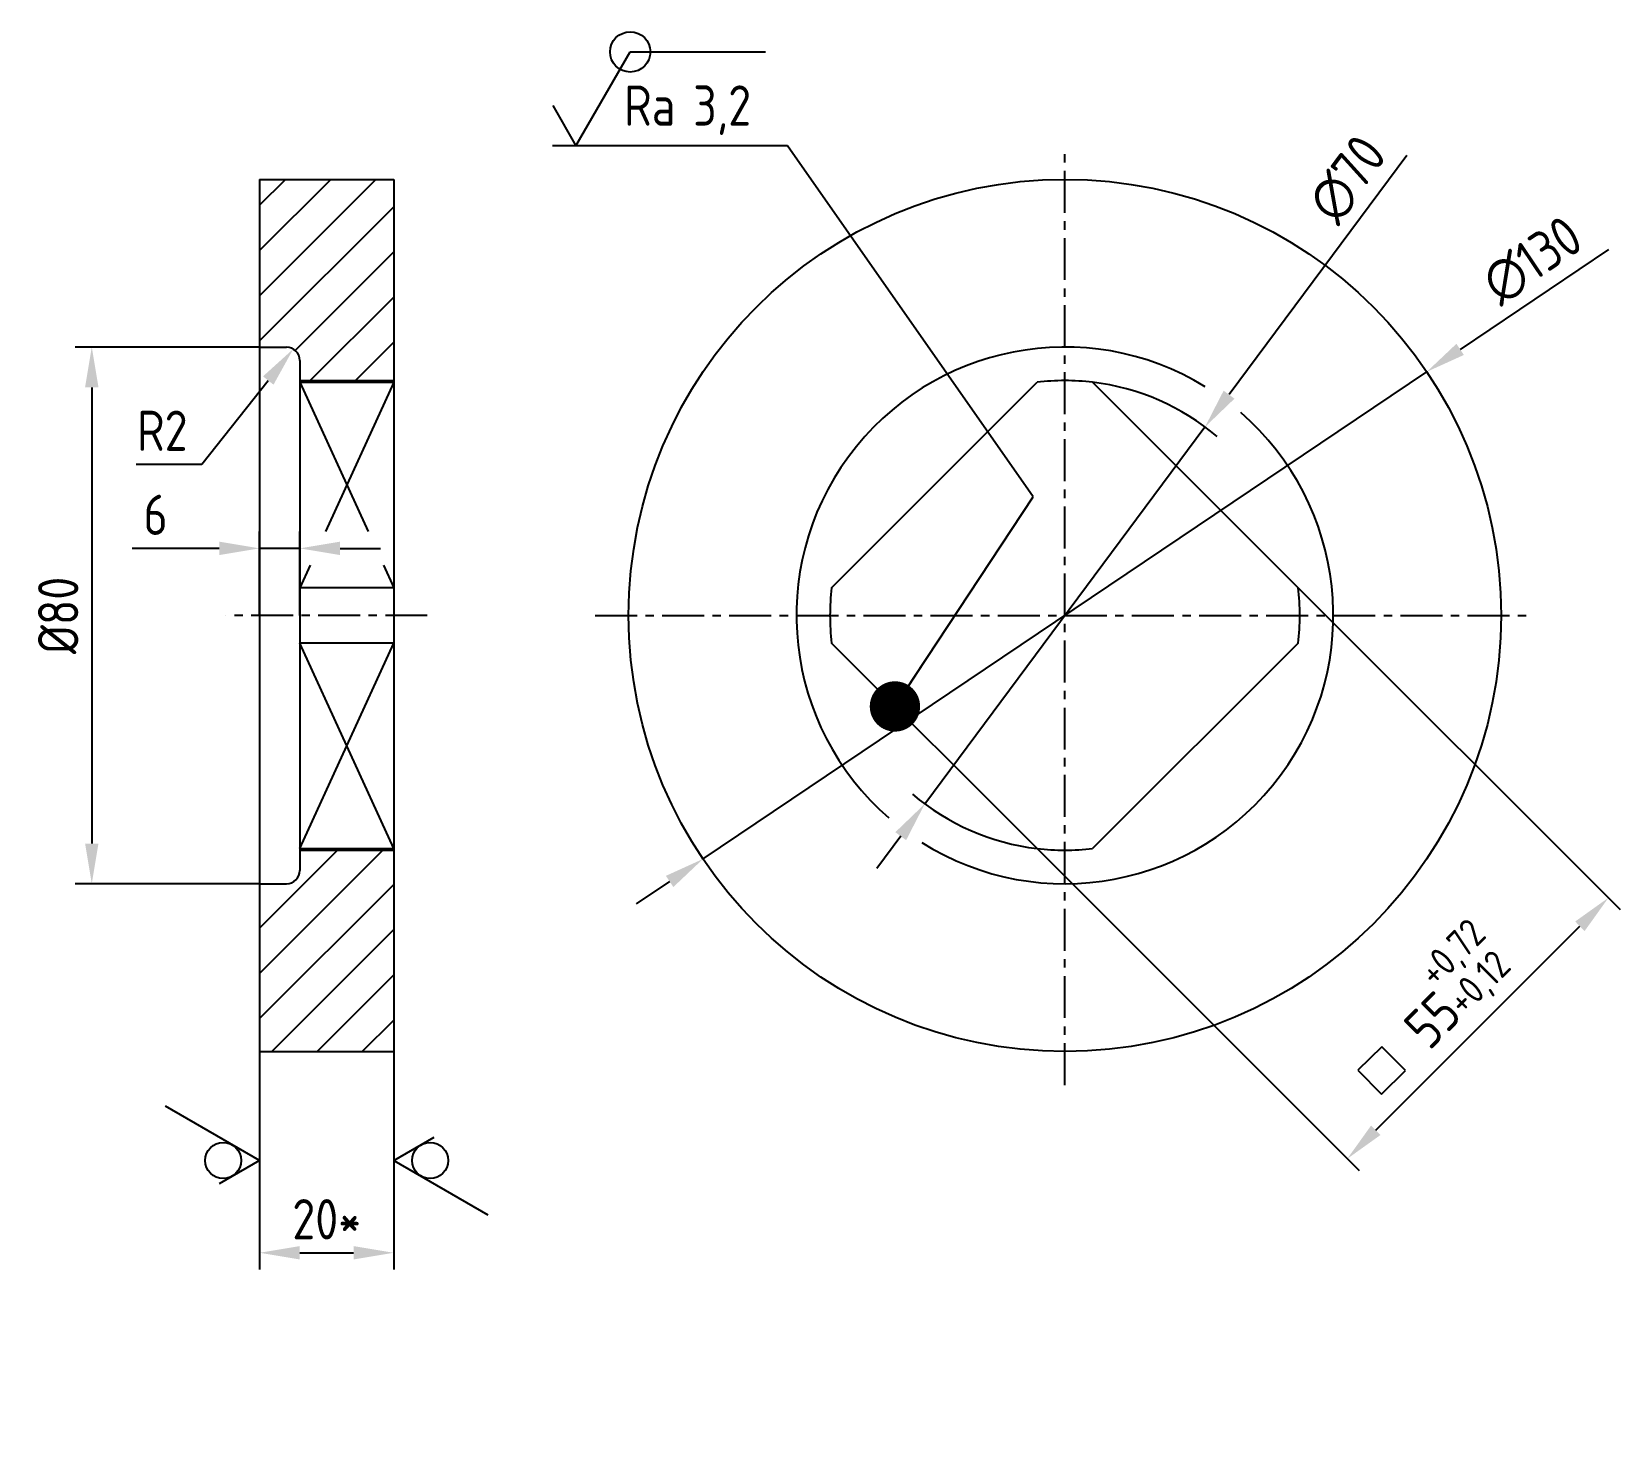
# Model space of a CAD drawing. Header units: millimetres. Extents: x -4 to 233, y 35 to 243.
# The model-space entities are those that its viewports show. They can reach past a viewport. Long polylines and large blocks are cut down to what shows.
import ezdxf

# ---------------------------------------------------------------- set-up
doc = ezdxf.new("R2010")
doc.units = ezdxf.units.MM
doc.header["$LTSCALE"] = 5
doc.linetypes.add('CENTER', pattern=[2, 1.25, -0.25, 0.25, -0.25])
for name, color, linetype in [('Bord', 1, 'Continuous'), ('Cen', 5, 'CENTER'), ('Cont', 6, 'Continuous'), ('Dim', 7, 'Continuous'), ('Hatch', 2, 'Continuous'), ('Text', 3, 'Continuous')]:
    doc.layers.add(name, color=color, linetype=linetype)
doc.styles.add('Style1', font='romans.shx', dxfattribs={"width": 0.8})
doc.dimstyles.new('Dia', dxfattribs={"dimtxt": 3, "dimasz": 3, "dimexe": 1.25, "dimexo": 0, "dimgap": 1, "dimtad": 1, "dimtxsty": 'Style1', "dimcen": 2.5, "dimclrt": 3, "dimadec": 0, "dimazin": 0, "dimtfac": 1, "dimtmove": 0, "dimatfit": 3, "dimfxl": 1, "dimarcsym": 0})
doc.dimstyles.new('Lin', dxfattribs={"dimtxt": 3, "dimasz": 3, "dimexe": 1.25, "dimexo": 0, "dimgap": 1, "dimtad": 1, "dimtoh": 1, "dimdec": 3, "dimtxsty": 'Style1', "dimcen": 2.5, "dimclrt": 3, "dimadec": 0, "dimazin": 0, "dimtfac": 1, "dimtdec": 3, "dimtmove": 0, "dimatfit": 3, "dimldrblk": 'DOT', "dimfxl": 1, "dimarcsym": 0})

# ---------------------------------------------------------------- blocks, each defined once
blk = doc.blocks.new('sherISO_09')
at = {"layer": 'Text'}
for q in [(4.04, 7), (-1.73, 3)]:
    blk.add_line((0, 0), q, dxfattribs=at)
blk.add_circle((0, 2.71), 1.35, dxfattribs=at)
blk = doc.blocks.new('*D11')
at = {"layer": 'Defpoints', "color": 0, "transparency": 16777216}
for p in [(30.29, 91.39), (50.29, 91.39), (50.29, 61.39)]:
    blk.add_point(p, dxfattribs=at)
at = {"layer": 'Dim', "color": 0, "lineweight": -2, "transparency": 16777216}
for p, q in [((30.29, 91.39), (30.29, 58.89)), ((50.29, 91.39), (50.29, 58.89)), ((36.29, 61.39), (44.29, 61.39))]:
    blk.add_line(p, q, dxfattribs=at)
at = {"layer": 'Dim', "color": 0, "transparency": 16777216}
for points in [[(36.29, 62.39), (36.29, 60.39), (30.29, 61.39)], [(44.29, 62.39), (44.29, 60.39), (50.29, 61.39)]]:
    blk.add_solid(points, dxfattribs=at)
at = {"layer": 'Dim', "color": 3, "transparency": 16777216, "insert": (40.29, 66.39), "char_height": 6, "attachment_point": 5, "style": 'Style1'}
blk.add_mtext('20*', dxfattribs=at)
blk = doc.blocks.new('_Dot')
at = {"color": 0, "linetype": 'ByBlock', "lineweight": -2}
blk.add_line((-0.5, 0), (-1, 0), dxfattribs=at)
at = {"color": 0, "linetype": 'ByBlock', "const_width": 0.5}
blk.add_lwpolyline([(-0.25, 0, 1), (0.25, 0, 1)], format="xyb", close=True, dxfattribs=at)
blk = doc.blocks.new('*D12')
at = {"layer": 'Defpoints', "color": 0, "transparency": 16777216}
for p in [(30.29, 166.39), (30.29, 156.39), (36.29, 156.39)]:
    blk.add_point(p, dxfattribs=at)
at = {"layer": 'Dim', "color": 0, "lineweight": -2, "transparency": 16777216}
for p, q in [((30.29, 156.39), (30.29, 168.89)), ((36.29, 156.39), (36.29, 168.89)), ((24.29, 166.39), (11.31, 166.39)), ((36.29, 166.39), (30.29, 166.39)), ((42.29, 166.39), (48.29, 166.39))]:
    blk.add_line(p, q, dxfattribs=at)
at = {"layer": 'Dim', "color": 0, "transparency": 16777216}
for points in [[(24.29, 167.39), (24.29, 165.39), (30.29, 166.39)], [(42.29, 167.39), (42.29, 165.39), (36.29, 166.39)]]:
    blk.add_solid(points, dxfattribs=at)
at = {"layer": 'Dim', "color": 3, "transparency": 16777216, "insert": (14.8, 171.39), "char_height": 6, "attachment_point": 5, "style": 'Style1'}
blk.add_mtext('6', dxfattribs=at)
blk = doc.blocks.new('*D13')
at = {"layer": 'Defpoints', "color": 0, "transparency": 16777216}
for p in [(30.29, 196.39), (5.29, 116.39), (30.29, 116.39)]:
    blk.add_point(p, dxfattribs=at)
at = {"layer": 'Dim', "color": 0, "lineweight": -2, "transparency": 16777216}
for p, q in [((30.29, 196.39), (2.79, 196.39)), ((5.29, 190.39), (5.29, 122.39)), ((30.29, 116.39), (2.79, 116.39))]:
    blk.add_line(p, q, dxfattribs=at)
at = {"layer": 'Dim', "color": 0, "transparency": 16777216}
for points in [[(4.29, 190.39), (6.29, 190.39), (5.29, 196.39)], [(4.29, 122.39), (6.29, 122.39), (5.29, 116.39)]]:
    blk.add_solid(points, dxfattribs=at)
at = {"layer": 'Dim', "color": 3, "transparency": 16777216, "insert": (0.29, 156.39), "char_height": 6, "attachment_point": 5, "rotation": 90, "style": 'Style1'}
blk.add_mtext('%%c80', dxfattribs=at)
blk = doc.blocks.new('*D14')
at = {"layer": 'Defpoints', "color": 0, "transparency": 16777216}
for p in [(204.2, 192.7), (96.37, 120.09)]:
    blk.add_point(p, dxfattribs=at)
at = {"layer": 'Dim', "color": 0, "lineweight": -2, "transparency": 16777216}
for p, q in [((231.31, 210.95), (209.18, 196.05)), ((96.37, 120.09), (204.2, 192.7)), ((91.39, 116.74), (86.41, 113.39))]:
    blk.add_line(p, q, dxfattribs=at)
at = {"layer": 'Dim', "color": 0, "transparency": 16777216}
for points in [[(208.62, 196.88), (209.74, 195.22), (204.2, 192.7)], [(90.83, 117.57), (91.95, 115.91), (96.37, 120.09)]]:
    blk.add_solid(points, dxfattribs=at)
at = {"layer": 'Dim', "color": 3, "transparency": 16777216, "insert": (219.94, 209.32), "char_height": 6, "attachment_point": 5, "rotation": 33.9535, "style": 'Style1'}
blk.add_mtext('∅130', dxfattribs=at)
blk = doc.blocks.new('*D15')
at = {"layer": 'Defpoints', "color": 0, "transparency": 16777216}
for p in [(171.16, 184.48), (129.41, 128.3)]:
    blk.add_point(p, dxfattribs=at)
at = {"layer": 'Dim', "color": 0, "lineweight": -2, "transparency": 16777216}
for p, q in [((201.22, 224.93), (174.74, 189.3)), ((129.41, 128.3), (171.16, 184.48)), ((125.83, 123.49), (122.25, 118.67))]:
    blk.add_line(p, q, dxfattribs=at)
at = {"layer": 'Dim', "color": 0, "transparency": 16777216}
for points in [[(173.94, 189.9), (175.55, 188.7), (171.16, 184.48)], [(125.02, 124.08), (126.63, 122.89), (129.41, 128.3)]]:
    blk.add_solid(points, dxfattribs=at)
at = {"layer": 'Dim', "color": 3, "transparency": 16777216, "insert": (192.4, 221.44), "char_height": 6, "attachment_point": 5, "rotation": 53.3773, "style": 'Style1'}
blk.add_mtext('∅70', dxfattribs=at)
blk = doc.blocks.new('*D16')
at = {"layer": 'Defpoints', "color": 0, "transparency": 16777216}
for p in [(185.04, 160.53), (146.15, 121.64), (231.27, 114.3)]:
    blk.add_point(p, dxfattribs=at)
at = {"layer": 'Dim', "color": 0, "lineweight": -2, "transparency": 16777216}
for p, q in [((185.04, 160.53), (233.03, 112.54)), ((146.15, 121.64), (194.14, 73.65)), ((196.62, 79.66), (227.02, 110.06))]:
    blk.add_line(p, q, dxfattribs=at)
at = {"layer": 'Dim', "color": 0, "transparency": 16777216}
for points in [[(226.32, 110.77), (227.73, 109.35), (231.27, 114.3)], [(195.91, 80.36), (197.32, 78.95), (192.37, 75.41)]]:
    blk.add_solid(points, dxfattribs=at)
at = {"layer": 'Dim', "color": 3, "transparency": 16777216, "insert": (206.32, 100.36), "char_height": 6, "attachment_point": 5, "rotation": 45, "style": 'Style1'}
blk.add_mtext('{\\Famgdt;} 55{}{\\H0.71x;\\C3;\\S+0,72^ +0,12;}', dxfattribs=at)
blk = doc.blocks.new('sherISO_04')
at = {"layer": 'Text'}
blk.add_line((4.04, 7), (14.12, 7), dxfattribs=at)
blk.add_lwpolyline([(-1.73, 3), (0, 0), (4.04, 7)], dxfattribs=at)
at = {"layer": 'Text', "style": 'Style1', "width": 0.8}
blk.add_text('Ra', height=3, dxfattribs=at).set_placement((3.58, 1.5))
blk.add_attdef('3,2', (8.73, 1.5), '', height=3, dxfattribs=at)

msp = doc.modelspace()

# ---------------------------------------------------------------- hatches: boundary and pattern name
at = {"layer": 'Hatch'}
h = msp.add_hatch(dxfattribs=at)
h.set_pattern_fill('ANSI31', color=256, scale=1.5, style=0)
h.set_pattern_definition([(45, (-11492.1393, -32527.49), (-3.36759605, 3.36759605), [])])
edge = h.paths.add_edge_path()
edge.add_line((36.2854, 191.3934), (50.2854, 191.3934))
edge.add_line((50.2854, 191.3934), (50.2854, 221.3934))
edge.add_line((50.2854, 221.3934), (30.2854, 221.3934))
edge.add_line((30.2854, 221.3934), (30.2854, 196.3934))
edge.add_line((30.2854, 196.3934), (34.2854, 196.3934))
edge.add_arc((34.2854, 194.3934), 2, 0, 90, ccw=False)
edge.add_line((36.2854, 194.3934), (36.2854, 191.3934))
edge = h.paths.add_edge_path()
edge.add_line((50.2854, 121.3934), (36.2854, 121.3934))
edge.add_line((36.2854, 121.3934), (36.2854, 118.3934))
edge.add_arc((34.2854, 118.3934), 2, 270, 360, ccw=False)
edge.add_line((34.2854, 116.3934), (30.2854, 116.3934))
edge.add_line((30.2854, 116.3934), (30.2854, 91.3934))
edge.add_line((30.2854, 91.3934), (50.2854, 91.3934))
edge.add_line((50.2854, 91.3934), (50.2854, 121.3934))

# ---------------------------------------------------------------- linework, layer by layer
for start, end in [(49.583117, 83.213211), (229.583117, 263.213211)]:
    msp.add_arc((150.2854, 156.3934), 35, start, end)
at = {"layer": 'Bord'}
for p, q in [((36.2854, 191.1482), (46.4611, 168.8934)), ((50.2854, 191.1482), (40.1097, 168.8934)), ((37.8235, 163.8934), (36.2854, 160.5295)), ((48.7473, 163.8934), (50.2854, 160.5295)), ((50.2854, 121.6387), (36.2854, 152.2573)), ((36.2854, 121.6387), (50.2854, 152.2573))]:
    msp.add_line(p, q, dxfattribs=at)
at = {"layer": 'Cen'}
for p, q in [((150.2854, 86.3934), (150.2854, 226.3934)), ((55.2854, 156.3934), (25.2854, 156.3934)), ((80.2854, 156.3934), (220.2854, 156.3934))]:
    msp.add_line(p, q, dxfattribs=at)
at = {"layer": 'Cont'}
for p, q in [((30.2854, 221.3934), (50.2854, 221.3934)), ((30.2854, 221.3934), (30.2854, 91.3934)), ((50.2854, 221.3934), (50.2854, 91.3934)), ((30.2854, 196.3934), (34.2854, 196.3934)), ((36.2854, 194.3934), (36.2854, 118.3934)), ((36.2854, 191.3934), (50.2854, 191.3934)), ((36.2854, 191.1482), (50.2854, 191.1482)), ((115.5307, 160.5295), (146.1493, 191.1482)), ((154.4215, 191.1482), (185.0401, 160.5295)), ((50.2854, 160.5295), (36.2854, 160.5295)), ((50.2854, 152.2573), (36.2854, 152.2573)), ((146.1493, 121.6387), (115.5307, 152.2573)), ((185.0401, 152.2573), (154.4215, 121.6387)), ((36.2854, 121.6387), (50.2854, 121.6387)), ((36.2854, 121.3934), (50.2854, 121.3934)), ((30.2854, 116.3934), (34.2854, 116.3934)), ((30.2854, 91.3934), (50.2854, 91.3934))]:
    msp.add_line(p, q, dxfattribs=at)
msp.add_circle((150.2854, 156.3934), 65, dxfattribs=at)
for centre, radius, start, end in [((34.2854, 194.3934), 2, 0, 90), ((150.2854, 156.3934), 40, 58.475669, 228.999618), ((150.2854, 156.3934), 35, 83.213211, 96.786789), ((150.2854, 156.3934), 40, 237.768018, 49.086882), ((150.2854, 156.3934), 35, 173.213211, 186.786789), ((150.2854, 156.3934), 35, 353.213211, 6.786789), ((150.2854, 156.3934), 35, 263.213211, 276.786789), ((34.2854, 118.3934), 2, 270, 0)]:
    msp.add_arc(centre, radius, start, end, dxfattribs=at)
at = {"layer": 'Dim'}
for p, q in [((108.9356, 226.3934), (73.9356, 226.3934)), ((21.6797, 178.9251), (31.5851, 191.4082)), ((11.9083, 178.9251), (21.6797, 178.9251))]:
    msp.add_line(p, q, dxfattribs=at)
msp.add_solid([(30.8018, 192.0298), (32.3684, 190.7866), (35.3146, 196.1083)], dxfattribs=at)
at = {"layer": 'Text'}
for p, q in [((197.5176, 92.1063), (193.9496, 88.6035)), ((201.0203, 88.5383), (197.5176, 92.1063)), ((193.9496, 88.6035), (197.4523, 85.0355)), ((197.4523, 85.0355), (201.0203, 88.5383))]:
    msp.add_line(p, q, dxfattribs=at)
msp.add_circle((85.5185, 240.3934), 3, dxfattribs=at)

# ---------------------------------------------------------------- block references
at = {"layer": 'Dim', "xscale": 2, "yscale": 2, "zscale": 2}
msp.add_blockref('sherISO_04', (77.4356, 226.3934), dxfattribs=at).add_auto_attribs({'3,2': '3,2'})
for p, rotation in [((30.2854, 75.1434), 90), ((50.2854, 75.1434), 270)]:
    msp.add_blockref('sherISO_09', p, dxfattribs=dict(at, rotation=rotation))

# ---------------------------------------------------------------- texts
at = {"layer": 'Dim', "color": 3, "insert": (15.794, 183.9251), "char_height": 6, "attachment_point": 5, "style": 'Style1'}
msp.add_mtext('R2', dxfattribs=at)

# ---------------------------------------------------------------- dimensions: what is measured, and where the dimension line sits
at = {"layer": 'Dim'}
dim = msp.add_diameter_dim_2p(p1=(129.4064, 128.3031), p2=(171.1644, 184.4838), dimstyle='Dia', override={"dimscale": 2}, dxfattribs=at)
dim.commit()
dim.dimension.update_dxf_attribs({"geometry": '*D15', "text_midpoint": (196.4179, 218.4596), "dimtype": 163})
dim = msp.add_diameter_dim_2p(p1=(96.3685, 120.0896), p2=(204.2023, 192.6972), dimstyle='Dia', override={"dimscale": 2}, dxfattribs=at)
dim.commit()
dim.dimension.update_dxf_attribs({"geometry": '*D14', "text_midpoint": (219.9429, 209.3236)})
dim = msp.add_linear_dim(base=(5.2854, 116.3934), p1=(30.2854, 196.3934), p2=(30.2854, 116.3934), angle=90, dimstyle='Lin', override={"dimscale": 2, "dimpost": '%%c<>'}, dxfattribs=at)
dim.commit()
dim.dimension.update_dxf_attribs({"geometry": '*D13', "text_midpoint": (0.2854, 156.3934)})
dim = msp.add_linear_dim(base=(30.2854, 166.3934), p1=(36.2854, 156.3934), p2=(30.2854, 156.3934), dimstyle='Lin', override={"dimscale": 2}, dxfattribs=at)
dim.commit()
dim.dimension.update_dxf_attribs({"geometry": '*D12', "text_midpoint": (14.7997, 171.3934)})
dim = msp.add_aligned_dim(p1=(146.1493, 121.6387), p2=(185.0401, 160.5295), distance=-65.3724, text='{\\Famgdt;} <>{}{\\H0.71x;\\C3;\\S+0,72^ +0,12;}', dimstyle='Lin', override={"dimscale": 2, "dimpost": '<>', "dimtp": 0.72, "dimtm": -0.12, "dimtdec": 2, "dimtzin": 8}, dxfattribs=at)
dim.commit()
dim.dimension.update_dxf_attribs({"geometry": '*D16', "text_midpoint": (206.3177, 100.3611)})
dim = msp.add_linear_dim(base=(50.2854, 61.3934), p1=(30.2854, 91.3934), p2=(50.2854, 91.3934), text='<>*', dimstyle='Lin', override={"dimscale": 2}, dxfattribs=at)
dim.commit()
dim.dimension.update_dxf_attribs({"geometry": '*D11', "text_midpoint": (40.2854, 61.3934), "dimtype": 160})

# ---------------------------------------------------------------- leaders
msp.add_leader([(124.963, 142.825), (145.5728, 174.0928), (108.9356, 226.3934)], dimstyle='Lin', override={"dimscale": 2.5}, dxfattribs=at)

doc.saveas('drawing.dxf')
